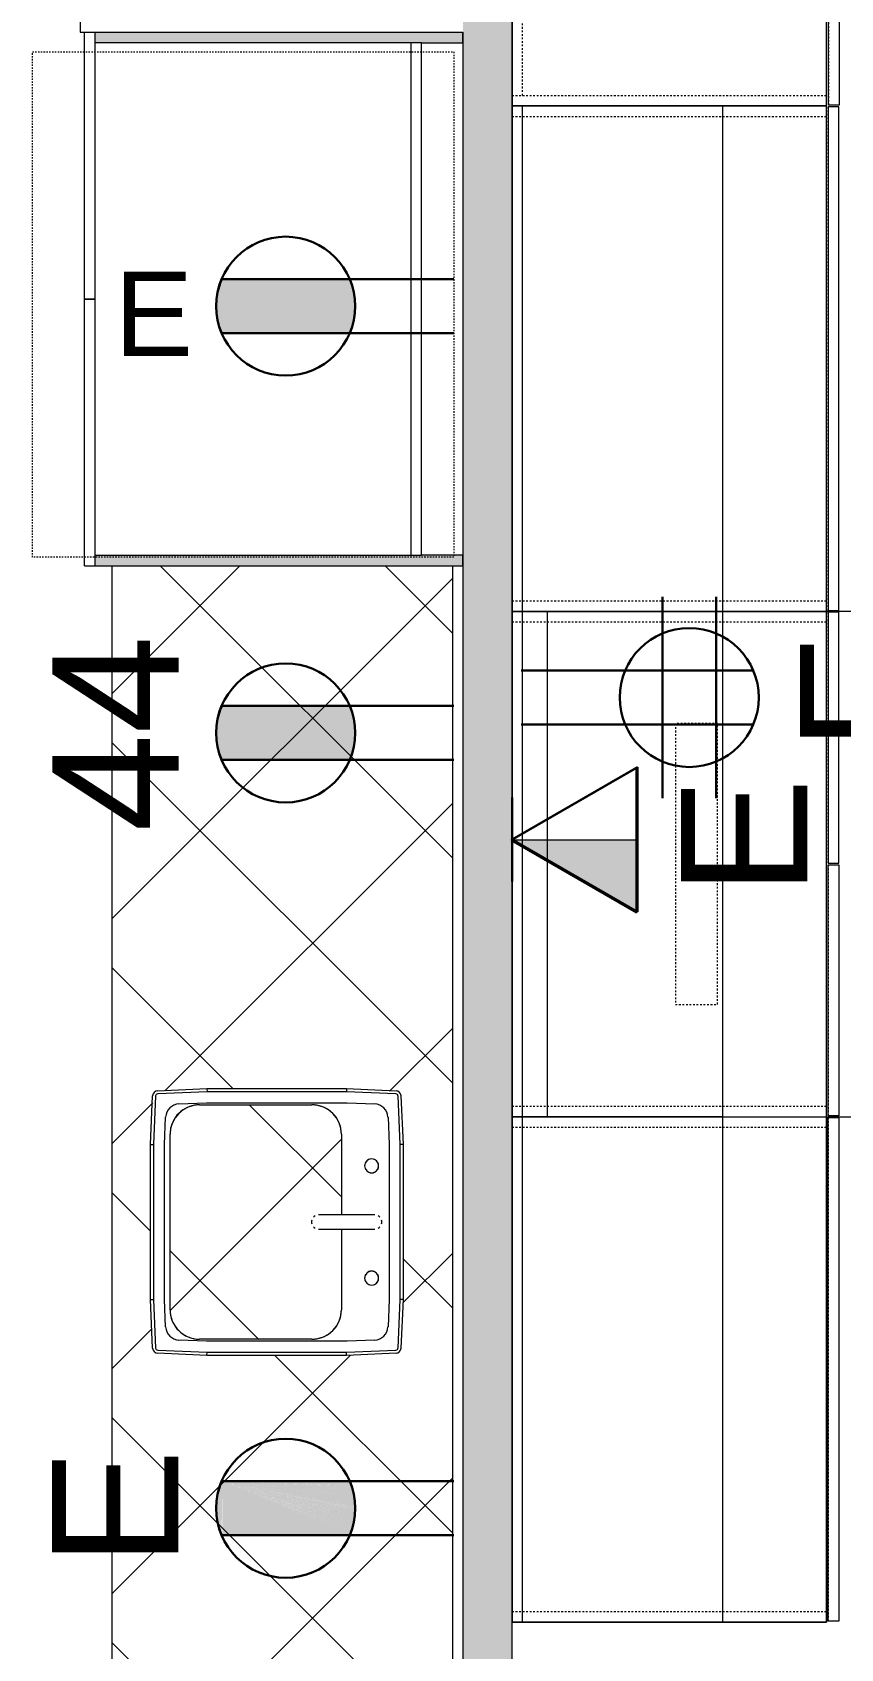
# Model space of a CAD drawing. Header units: inches. Extents: x 1180 to 3050, y -149 to 1363.
# Drawn here: x 2270.2 to 2327.7, y 725.1 to 840.2 of the extents above; entities that cross this region are included whole.
import ezdxf

# ---------------------------------------------------------------- set-up
doc = ezdxf.new("R2010")
doc.units = ezdxf.units.IN
doc.header["$MEASUREMENT"] = 0
doc.linetypes.add('Dash', pattern=[0.25, 0.125, -0.125])
doc.linetypes.add('Dash 1_16_', pattern=[0.125, 0.0625, -0.0625])
for name, color, linetype, lineweight in [('A-ANNO-NOTE', 131, 'Continuous', 30), ('A-DETL', 90, 'Continuous', 9), ('A-WALL-PATT', 111, 'Continuous', 13), ('G-ANNO-TEXT', 231, 'Continuous', 9), ('I-FURN', 30, 'Continuous', 9), ('I-FURN-PNLS', 30, 'Dash', 9), ('I-WALL', 2, 'Continuous', 13), ('P-SANR-FIXT', 6, 'Continuous', 13), ('Q-CASE', 31, 'Continuous', 13)]:
    doc.layers.add(name, color=color, linetype=linetype, lineweight=lineweight)
doc.styles.add('Swis721 Lt BT', font='swissl.ttf', dxfattribs={"height": 9})
doc.styles.add('Swis721 Lt BT_1', font='swissl.ttf', dxfattribs={"height": 6})

# ---------------------------------------------------------------- blocks, each defined once
blk = doc.blocks.new('C-Counter Top - ADJ HEIGHT-7076449-FIRST FLOOR POWER _ SIGNAL')
at = {"layer": 'Q-CASE', "lineweight": 9}
h = blk.add_hatch(dxfattribs=at)
h.set_pattern_fill('FP_1', color=256, style=0, pattern_type=2)
h.set_pattern_definition([(135, (754.983, -2300.858), (-8.012227, -8.012227), []), (225, (754.983, -2300.858), (8.012227, -8.012227), [])])
h.paths.add_polyline_path([(58.74, -16), (58.74, -0.75), (-47.26, -0.75), (-47.26, -25), (58.74, -25)], flags=0)
h.paths.add_polyline_path([(8.99, -18.1), (8.99, -18.26), (8.79, -21.83), (8.72, -21.99), (8.47, -22.09), (4.52, -22.25), (-6.76, -22.22), (-9.59, -22.05), (-9.75, -21.99), (-9.85, -21.73), (-10.01, -18.1), (-10.01, -8.24), (-9.81, -4.67), (-9.75, -4.51), (-9.49, -4.41), (-6.02, -4.25), (5.74, -4.28), (8.57, -4.45), (8.72, -4.51), (8.83, -4.77), (8.99, -8.29), (8.99, -10.05)], flags=0)
h.paths.add_polyline_path([(7.84, -18.21), (7.84, -10.75), (7.7, -10.05), (7.55, -9.7), (7.22, -9.27), (6.71, -8.9), (6.28, -8.72), (5.74, -8.65), (-0.03, -8.65), (-0.01, -9.89), (-0.03, -10.15), (-0.03, -10.41), (-0.11, -10.54), (-0.17, -10.59), (-0.17, -10.65), (-0.38, -10.77), (-0.51, -10.73), (-0.69, -10.75), (-0.87, -10.64), (-0.87, -10.56), (-0.95, -10.53), (-1.01, -10.28), (-0.97, -10.26), (-1, -9.99), (-1.01, -9.65), (-1.01, -8.65), (-6.76, -8.65), (-7.31, -8.72), (-7.81, -8.93), (-8.25, -9.27), (-8.58, -9.7), (-8.79, -10.21), (-8.86, -10.75), (-8.86, -18.75), (-8.79, -19.29), (-8.51, -19.89), (-8.25, -20.23), (-7.81, -20.57), (-7.31, -20.78), (-6.76, -20.85), (5.74, -20.85), (6.28, -20.78), (6.79, -20.57), (7.23, -20.22), (7.55, -19.8), (7.76, -19.29), (7.84, -18.75), (7.84, -18.26)], flags=0)
for p, q in [((58.74, -0.75), (58.74, 0)), ((-47.26, -0.75), (58.74, -0.75)), ((58.74, -25), (58.74, -0.75)), ((-47.26, -25), (58.74, -25))]:
    blk.add_line(p, q, dxfattribs=at)
blk = doc.blocks.new('F - EXECUTIVE DESK 2 - F - EXECUTIVE DESK 2-V53-FIRST FLOOR POWER _ SIGNAL')
at = {"layer": 'I-FURN-PNLS', "linetype": 'Continuous'}
for p, q in [((0, 90), (0, 72)), ((22.38, 72), (22.38, 90)), ((22.53, 72.06), (22.53, 89.94)), ((23.28, 89.94), (23.28, 72.06)), ((0, 72), (0, 0)), ((15, 72), (0, 72)), ((0, 72), (0, 0)), ((0.75, 72), (0, 72)), ((0.75, 72), (0, 72)), ((0, 72), (0, 0)), ((0, 72), (0, 0)), ((0.75, 72), (0, 72)), ((0, 72), (22.38, 72)), ((0, 72), (0, 36)), ((0.75, 72), (0, 72)), ((0.75, 0), (0.75, 72)), ((0.75, 0), (0.75, 72)), ((0.75, 0), (0.75, 72)), ((15, 72), (0.75, 72)), ((15, 72), (0.75, 72)), ((15, 0), (15, 72)), ((22.38, 72), (15, 72)), ((22.38, 72), (15, 72)), ((22.38, 36), (22.38, 72)), ((22.38, 36), (22.38, 72)), ((22.5, 71.94), (22.5, 36.06)), ((23.25, 71.94), (22.5, 71.94)), ((23.28, 72.06), (22.53, 72.06)), ((23.25, 36.06), (23.25, 71.94)), ((0, 36), (0.75, 36)), ((0, 36), (0, 0)), ((0.75, 36), (0, 36)), ((0.75, 36), (2.5, 36)), ((2.5, 36), (0.75, 36)), ((15, 36), (2.5, 36)), ((2.5, 36), (2.5, 0)), ((2.5, 36), (15, 36)), ((15, 36), (2.5, 36)), ((80.5, 36), (15, 36)), ((15, 36), (22.38, 36)), ((22.38, 36), (15, 36)), ((22.38, 0), (22.38, 36)), ((22.38, 0), (22.38, 36)), ((22.5, 36.06), (23.25, 36.06)), ((23.25, 35.94), (22.5, 35.94)), ((22.5, 35.94), (22.5, 18.06)), ((23.25, 18.06), (23.25, 35.94)), ((22.5, 18.06), (23.25, 18.06)), ((22.5, 17.94), (23.25, 17.94)), ((22.5, 0.06), (22.5, 17.94)), ((23.25, 17.94), (23.25, 0.06)), ((0, 0), (15, 0)), ((0, 0), (0.75, 0)), ((0.75, 0), (2.5, 0)), ((2.5, 0), (15, 0)), ((15, 0), (22.38, 0)), ((23.25, 0.06), (22.5, 0.06)), ((0, 0), (0.75, 0)), ((0, 0), (0.75, 0)), ((0, 0), (0, -1.7)), ((0, 0), (0.75, 0)), ((0, -1.7), (0, 0)), ((0, 0), (0, -36)), ((15, 0), (0, 0)), ((0.75, 0), (2.5, 0)), ((0.75, -36), (0.75, 0)), ((2.5, 0), (15, 0)), ((2.5, 0), (15, 0)), ((15, 0), (80.5, 0)), ((15, 0), (22.38, 0)), ((15, -36), (15, 0)), ((22.38, -36), (22.38, 0)), ((22.38, 0), (22.38, -36)), ((22.5, -0.06), (23.25, -0.06)), ((22.5, -35.94), (22.5, -0.06)), ((23.25, -0.06), (23.25, -35.94)), ((0, -36), (15, -36)), ((15, -36), (0, -36)), ((0, -36), (15, -36)), ((15, -36), (22.38, -36)), ((22.38, -36), (15, -36)), ((23.25, -35.94), (22.5, -35.94))]:
    blk.add_line(p, q, dxfattribs=at)
at = {"layer": 'I-FURN-PNLS'}
for p, q in [((22.53, 89.94), (22.53, 72.06)), ((0.75, 72.75), (0.75, 89.25)), ((0, 72.75), (22.38, 72.75)), ((0, 0), (0, 72)), ((0, 36), (0, 72)), ((22.38, 36), (22.38, 72)), ((22.5, 36.06), (22.5, 71.94)), ((0, 71.25), (0.75, 71.25)), ((0.75, 71.25), (15, 71.25)), ((15, 71.25), (22.38, 71.25)), ((0, 36.75), (0.75, 36.75)), ((0, 0), (0, 36)), ((0.75, 36.75), (15, 36.75)), ((15, 36.75), (22.38, 36.75)), ((22.38, 0), (22.38, 36)), ((22.5, 18.06), (22.5, 35.94)), ((0, 35.25), (0.75, 35.25)), ((0.75, 35.25), (2.5, 35.25)), ((2.5, 35.25), (15, 35.25)), ((15, 35.25), (22.38, 35.25)), ((11.63, 28), (11.63, 8)), ((14.63, 28), (11.63, 28)), ((14.63, 8), (14.63, 28)), ((22.5, 17.94), (22.5, 0.06)), ((11.63, 8), (14.63, 8)), ((0, 0.75), (0.75, 0.75)), ((0.75, 0.75), (2.5, 0.75)), ((2.5, 0.75), (15, 0.75)), ((15, 0.75), (22.38, 0.75)), ((22.38, 0), (22.38, -36)), ((0, 0), (0, -36)), ((0, -0.75), (15, -0.75)), ((15, -0.75), (22.38, -0.75)), ((22.5, -0.06), (22.5, -35.94)), ((0, -35.25), (15, -35.25)), ((15, -35.25), (22.38, -35.25))]:
    blk.add_line(p, q, dxfattribs=at)
blk = doc.blocks.new('CW Cupbd - Fridge 80_h x 24_d - 2 Doors-6975931-FIRST FLOOR POWER _ SIGNAL')
at = {"layer": 'Q-CASE', "lineweight": 9}
for points in [[(2.75, -2.36), (2, -2.36), (2, -28.56), (2.75, -28.56), (2.75, -5.31)], [(40, -27.36), (40, -2.36), (39.25, -2.36), (39.25, -28.56), (40, -28.56), (40, -28.52)]]:
    blk.add_hatch(color=7, dxfattribs=at).paths.add_polyline_path(points, flags=0)
at = {"layer": 'Q-CASE', "color": 8, "lineweight": 20}
for p, q in [((2.75, -2.36), (2, -2.36)), ((2, -2.36), (2, -28.56)), ((2.75, -5.31), (2.75, -2.36)), ((40, -2.36), (39.25, -2.36)), ((39.25, -2.36), (39.25, -5.31)), ((40, -28.56), (40, -2.36))]:
    blk.add_line(p, q, dxfattribs=at)
at = {"layer": 'Q-CASE', "lineweight": 9}
for p, q in [((39.25, -5.31), (2.75, -5.31)), ((2.75, -5.31), (2.75, -6.06)), ((39.25, -6.06), (39.25, -5.31)), ((2.75, -6.06), (2.75, -28.56)), ((2.75, -6.06), (39.25, -6.06)), ((39.25, -28.56), (39.25, -6.06)), ((2, -28.56), (21, -28.56)), ((2, -28.56), (2, -29.31)), ((21, -29.31), (21, -28.56)), ((21, -28.56), (40, -28.56)), ((21, -28.56), (21, -29.31)), ((40, -29.31), (40, -28.56)), ((21, -29.31), (2, -29.31)), ((40, -29.31), (21, -29.31))]:
    blk.add_line(p, q, dxfattribs=at)
blk = doc.blocks.new('P-Sink-Rectangular - PSR1918-V125-FIRST FLOOR POWER _ SIGNAL')
at = {"layer": 'P-SANR-FIXT', "lineweight": 9}
for p, q in [((-9.5, 4.97), (-9.34, 8.49)), ((-9.13, 8.48), (-9.28, 4.96)), ((-8.99, 8.84), (-5.52, 9)), ((-5.51, 8.78), (-8.98, 8.63)), ((-5.52, 9), (5.52, 9)), ((-5.52, 9), (-5.51, 8.78)), ((5.51, 8.78), (-5.51, 8.78)), ((5.52, 9), (5.51, 8.78)), ((8.98, 8.63), (5.51, 8.78)), ((5.52, 9), (8.99, 8.84)), ((9.28, 4.96), (9.13, 8.48)), ((9.34, 8.49), (9.5, 4.97)), ((-8.5, 5.01), (-8.42, 6.97)), ((-7.47, 7.92), (-5.51, 8)), ((-5.51, 8), (5.51, 8)), ((5.51, 8), (7.47, 7.92)), ((8.42, 6.97), (8.5, 5.01)), ((-9.5, 4.97), (-9.28, 4.96)), ((-9.5, -4.97), (-9.5, 4.97)), ((-9.28, 4.96), (-9.28, -4.96)), ((-8.5, -5.01), (-8.5, 5.01)), ((8.5, 5.01), (8.5, -5.01)), ((9.5, 4.97), (9.28, 4.96)), ((9.28, -4.96), (9.28, 4.96)), ((9.5, 4.97), (9.5, -4.97)), ((-6.25, 4.6), (-0.49, 4.6)), ((-6.25, 4.6), (-0.49, 4.6)), ((0.48, 4.6), (6.25, 4.6)), ((0.48, 4.6), (6.25, 4.6)), ((-8.35, -5.5), (-8.35, 2.5)), ((-8.35, -5.5), (-8.35, 2.5)), ((8.35, 2.5), (8.35, -5.5)), ((8.35, 2.5), (8.35, -5.5)), ((-9.5, -4.97), (-9.28, -4.96)), ((-9.34, -8.49), (-9.5, -4.97)), ((-9.28, -4.96), (-9.13, -8.48)), ((-8.42, -6.97), (-8.5, -5.01)), ((8.5, -5.01), (8.42, -6.97)), ((9.13, -8.48), (9.28, -4.96)), ((9.5, -4.97), (9.28, -4.96)), ((9.5, -4.97), (9.34, -8.49)), ((-5.51, -8), (-7.47, -7.92)), ((6.25, -7.6), (-6.25, -7.6)), ((6.25, -7.6), (-6.25, -7.6)), ((5.51, -8), (-5.51, -8)), ((7.47, -7.92), (5.51, -8)), ((-5.52, -9), (-8.99, -8.84)), ((-8.98, -8.63), (-5.51, -8.78)), ((-5.52, -9), (-5.51, -8.78)), ((5.52, -9), (-5.52, -9)), ((-5.51, -8.78), (5.51, -8.78)), ((5.51, -8.78), (8.98, -8.63)), ((5.52, -9), (5.51, -8.78)), ((8.99, -8.84), (5.52, -9))]:
    blk.add_line(p, q, dxfattribs=at)
at = {"layer": 'P-SANR-FIXT', "lineweight": 9, "flags": 128}
for points in [[(-0.5, 6.97), (-0.5, 6.97), (-0.5, 6.96), (-0.5, 6.95), (-0.5, 6.94), (-0.5, 6.93), (-0.5, 6.91), (-0.5, 6.89), (-0.5, 6.87), (-0.5, 6.84), (-0.5, 6.81), (-0.5, 6.78), (-0.5, 6.74), (-0.5, 6.7), (-0.5, 6.66), (-0.5, 6.62), (-0.5, 6.57), (-0.5, 6.52), (-0.5, 6.47), (-0.5, 6.42), (-0.5, 6.36), (-0.5, 6.3), (-0.5, 6.24), (-0.5, 6.18), (-0.5, 6.11), (-0.5, 6.05), (-0.5, 5.98), (-0.5, 5.91), (-0.5, 5.84), (-0.5, 5.77), (-0.5, 5.69), (-0.5, 5.62), (-0.5, 5.54), (-0.5, 5.46), (-0.5, 5.39), (-0.5, 5.31), (-0.5, 5.23), (-0.5, 5.15), (-0.5, 5.07), (-0.5, 4.99), (-0.5, 4.91), (-0.5, 4.83), (-0.5, 4.75), (-0.5, 4.67), (-0.5, 4.59), (-0.5, 4.51), (-0.5, 4.44), (-0.5, 4.36), (-0.5, 4.28), (-0.5, 4.21), (-0.5, 4.13), (-0.5, 4.06), (-0.5, 3.99), (-0.5, 3.92), (-0.5, 3.86), (-0.5, 3.79), (-0.5, 3.73), (-0.5, 3.66), (-0.5, 3.61), (-0.5, 3.55), (-0.5, 3.49), (-0.5, 3.44), (-0.5, 3.39), (-0.5, 3.34), (-0.5, 3.3), (-0.5, 3.25), (-0.5, 3.21), (-0.5, 3.18), (-0.5, 3.14), (-0.5, 3.11), (-0.5, 3.08), (-0.5, 3.06), (-0.5, 3.04), (-0.5, 3.02), (-0.5, 3), (-0.5, 2.99), (-0.5, 2.98), (-0.5, 2.97), (-0.5, 2.97), (-0.5, 2.97)], [(0.5, 2.97), (0.5, 2.97), (0.5, 2.97), (0.5, 2.98), (0.5, 2.99), (0.5, 3.01), (0.5, 3.02), (0.5, 3.05), (0.5, 3.07), (0.5, 3.1), (0.5, 3.13), (0.5, 3.16), (0.5, 3.19), (0.5, 3.23), (0.5, 3.27), (0.5, 3.32), (0.5, 3.36), (0.5, 3.41), (0.5, 3.46), (0.5, 3.52), (0.5, 3.57), (0.5, 3.63), (0.5, 3.69), (0.5, 3.76), (0.5, 3.82), (0.5, 3.89), (0.5, 3.95), (0.5, 4.02), (0.5, 4.1), (0.5, 4.17), (0.5, 4.24), (0.5, 4.32), (0.5, 4.39), (0.5, 4.47), (0.5, 4.55), (0.5, 4.63), (0.5, 4.71), (0.5, 4.79), (0.5, 4.87), (0.5, 4.95), (0.5, 5.03), (0.5, 5.11), (0.5, 5.19), (0.5, 5.26), (0.5, 5.34), (0.5, 5.42), (0.5, 5.5), (0.5, 5.58), (0.5, 5.65), (0.5, 5.73), (0.5, 5.8), (0.5, 5.87), (0.5, 5.94), (0.5, 6.01), (0.5, 6.08), (0.5, 6.14), (0.5, 6.21), (0.5, 6.27), (0.5, 6.33), (0.5, 6.39), (0.5, 6.44), (0.5, 6.49), (0.5, 6.55), (0.5, 6.59), (0.5, 6.64), (0.5, 6.68), (0.5, 6.72), (0.5, 6.76), (0.5, 6.79), (0.5, 6.82), (0.5, 6.85), (0.5, 6.88), (0.5, 6.9), (0.5, 6.92), (0.5, 6.93), (0.5, 6.95), (0.5, 6.96), (0.5, 6.96), (0.5, 6.97), (0.5, 6.97)]]:
    blk.add_lwpolyline(points, dxfattribs=at)
at = {"layer": 'P-SANR-FIXT', "lineweight": 9}
for centre, radius, start, end in [((-8.97, 8.47), 0.371, 92.5667, 177.4333), ((-8.97, 8.47), 0.156, 92.5667, 177.4333), ((8.97, 8.47), 0.156, 2.5667, 87.4333), ((8.97, 8.47), 0.371, 2.5667, 87.4333), ((-7.42, 6.92), 0.995, 92.5667, 177.4333), ((-4, 6.75), 0.5, 360, 180), ((-4, 6.75), 0.5, 135, 165), ((-4, 6.75), 0.5, 135, 165), ((-4, 6.75), 0.5, 60, 120), ((-4, 6.75), 0.5, 60, 120), ((-4, 6.75), 0.5, 75, 105), ((-4, 6.75), 0.5, 75, 105), ((-4, 6.75), 0.5, 0, 45), ((-4, 6.75), 0.5, 15, 45), ((-4, 6.75), 0.5, 0, 45), ((-4, 6.75), 0.5, 15, 45), ((0, 6.97), 0.5, 135, 149.2795), ((0, 6.97), 0.5, 90, 105), ((0, 6.97), 0.5, 75, 90), ((0, 6.97), 0.5, 30.7205, 45), ((4, 6.75), 0.5, 360, 180), ((4, 6.75), 0.5, 135, 180), ((4, 6.75), 0.5, 135, 180), ((4, 6.75), 0.5, 135, 150), ((4, 6.75), 0.5, 135, 150), ((4, 6.75), 0.5, 0, 120), ((4, 6.75), 0.5, 0, 120), ((4, 6.75), 0.5, 75, 105), ((4, 6.75), 0.5, 75, 105), ((4, 6.75), 0.5, 30, 60), ((4, 6.75), 0.5, 30, 60), ((7.42, 6.92), 0.995, 2.5667, 87.4333), ((-4, 6.75), 0.5, 180, 360), ((-4, 6.75), 0.5, 180, 270), ((-4, 6.75), 0.5, 180, 270), ((-4, 6.75), 0.5, 195, 240), ((-4, 6.75), 0.5, 195, 240), ((-4, 6.75), 0.5, 255, 270), ((-4, 6.75), 0.5, 255, 270), ((-4, 6.75), 0.5, 315, 360), ((-4, 6.75), 0.5, 315, 360), ((-4, 6.75), 0.5, 315, 345), ((-4, 6.75), 0.5, 315, 345), ((4, 6.75), 0.5, 165, 180), ((4, 6.75), 0.5, 165, 180), ((4, 6.75), 0.5, 180, 360), ((4, 6.75), 0.5, 180, 225), ((4, 6.75), 0.5, 180, 195), ((4, 6.75), 0.5, 180, 225), ((4, 6.75), 0.5, 180, 195), ((4, 6.75), 0.5, 210, 225), ((4, 6.75), 0.5, 210, 225), ((4, 6.75), 0.5, 240, 300), ((4, 6.75), 0.5, 240, 300), ((4, 6.75), 0.5, 255, 270), ((4, 6.75), 0.5, 255, 270), ((4, 6.75), 0.5, 315, 345), ((4, 6.75), 0.5, 315, 345), ((4, 6.75), 0.5, 315, 330), ((4, 6.75), 0.5, 315, 330), ((-6.25, 2.5), 2.1, 90, 180), ((-6.25, 2.5), 2.1, 90, 180), ((-6.25, 2.5), 2.1, 115.0288, 154.9712), ((-6.25, 2.5), 2.1, 90, 109.9712), ((6.25, 2.5), 2.1, 70.0288, 90), ((6.25, 2.5), 2.1, 0, 90), ((6.25, 2.5), 2.1, 0, 90), ((6.25, 2.5), 2.1, 25.0288, 64.9712), ((-6.25, 2.5), 2.1, 160.4672, 180), ((0, 2.97), 0.5, 210, 225), ((0, 2.97), 0.5, 255, 270), ((0, 2.97), 0.5, 270, 285), ((0, 2.97), 0.5, 315, 330), ((6.25, 2.5), 2.1, 0, 19.5328), ((-6.25, -5.5), 2.1, 180, 199.9712), ((-6.25, -5.5), 2.1, 180, 270), ((-6.25, -5.5), 2.1, 180, 270), ((6.25, -5.5), 2.1, 270, 360), ((6.25, -5.5), 2.1, 270, 360), ((6.25, -5.5), 2.1, 340.0288, 360), ((-6.25, -5.5), 2.1, 205.0288, 244.9712), ((6.25, -5.5), 2.1, 295.0288, 334.9712), ((-7.42, -6.92), 0.995, 182.5667, 267.4333), ((-6.25, -5.5), 2.1, 250.0288, 270), ((6.25, -5.5), 2.1, 270, 289.9712), ((7.42, -6.92), 0.995, 272.5667, 357.4333), ((-8.97, -8.47), 0.371, 182.5667, 267.4333), ((-8.97, -8.47), 0.156, 182.5667, 267.4333), ((8.97, -8.47), 0.156, 272.5667, 357.4333), ((8.97, -8.47), 0.371, 272.5667, 357.4333)]:
    blk.add_arc(centre, radius, start, end, dxfattribs=at)

msp = doc.modelspace()

# ---------------------------------------------------------------- hatches: boundary and pattern name
at = {"layer": 'A-ANNO-NOTE', "lineweight": 9}
for points in [[(2283.36, 819.95), (2283.58, 822.29), (2283.33, 821.23)], [(2283.57, 819.19), (2283.58, 822.29), (2283.36, 819.95)], [(2283.72, 818.82), (2283.65, 822.47), (2283.57, 819.19)], [(2283.57, 819.19), (2283.65, 822.47), (2283.58, 822.29)], [(2283.72, 818.82), (2283.74, 822.65), (2283.65, 822.47)], [(2292.81, 818.82), (2283.74, 822.65), (2283.72, 818.82)], [(2292.97, 819.28), (2293, 819.38), (2283.74, 822.65)], [(2293.03, 819.47), (2293.05, 819.57), (2283.74, 822.65)], [(2293, 819.38), (2293.03, 819.47), (2283.74, 822.65)], [(2292.94, 819.19), (2292.97, 819.28), (2283.74, 822.65)], [(2292.91, 819.1), (2292.94, 819.19), (2283.74, 822.65)], [(2292.88, 819), (2292.91, 819.1), (2283.74, 822.65)], [(2292.84, 818.91), (2292.88, 819), (2283.74, 822.65)], [(2292.81, 818.82), (2292.84, 818.91), (2283.74, 822.65)], [(2293.05, 819.57), (2293.07, 819.66), (2283.74, 822.65)], [(2293.16, 820.15), (2293.17, 820.25), (2283.74, 822.65)], [(2293.18, 820.44), (2293.19, 820.54), (2283.74, 822.65)], [(2293.18, 820.34), (2293.18, 820.44), (2283.74, 822.65)], [(2293.17, 820.25), (2293.18, 820.34), (2283.74, 822.65)], [(2293.09, 819.76), (2293.11, 819.86), (2283.74, 822.65)], [(2293.14, 820.05), (2293.16, 820.15), (2283.74, 822.65)], [(2293.11, 819.86), (2293.13, 819.95), (2283.74, 822.65)], [(2293.13, 819.95), (2293.14, 820.05), (2283.74, 822.65)], [(2293.07, 819.66), (2293.09, 819.76), (2283.74, 822.65)], [(2293.19, 820.54), (2293.19, 820.64), (2283.74, 822.65)], [(2293.19, 820.64), (2293.19, 820.74), (2283.74, 822.65)], [(2293.19, 820.84), (2293.19, 820.93), (2283.74, 822.65)], [(2293.18, 821.03), (2293.18, 821.13), (2283.74, 822.65)], [(2293.19, 820.93), (2293.18, 821.03), (2283.74, 822.65)], [(2293.18, 821.13), (2293.17, 821.23), (2283.74, 822.65)], [(2293.16, 821.33), (2293.14, 821.42), (2283.74, 822.65)], [(2293.13, 821.52), (2293.11, 821.62), (2283.74, 822.65)], [(2293.14, 821.42), (2293.13, 821.52), (2283.74, 822.65)], [(2293.17, 821.23), (2293.16, 821.33), (2283.74, 822.65)], [(2293.11, 821.62), (2293.09, 821.71), (2283.74, 822.65)], [(2293.07, 821.81), (2293.05, 821.91), (2283.74, 822.65)], [(2293.03, 822), (2293, 822.1), (2283.74, 822.65)], [(2293.05, 821.91), (2293.03, 822), (2283.74, 822.65)], [(2293, 822.1), (2292.97, 822.19), (2283.74, 822.65)], [(2292.94, 822.29), (2292.91, 822.38), (2283.74, 822.65)], [(2292.88, 822.47), (2292.84, 822.56), (2283.74, 822.65)], [(2292.91, 822.38), (2292.88, 822.47), (2283.74, 822.65)], [(2292.97, 822.19), (2292.94, 822.29), (2283.74, 822.65)], [(2293.09, 821.71), (2293.07, 821.81), (2283.74, 822.65)], [(2292.84, 822.56), (2292.81, 822.65), (2283.74, 822.65)], [(2293.19, 820.74), (2293.19, 820.84), (2283.74, 822.65)], [(2283.72, 788.43), (2283.74, 792.26), (2283.65, 792.08)], [(2292.81, 788.43), (2283.74, 792.26), (2283.72, 788.43)], [(2292.97, 788.89), (2293, 788.98), (2283.74, 792.26)], [(2293.03, 789.08), (2293.05, 789.17), (2283.74, 792.26)], [(2293, 788.98), (2293.03, 789.08), (2283.74, 792.26)], [(2292.94, 788.79), (2292.97, 788.89), (2283.74, 792.26)], [(2292.91, 788.7), (2292.94, 788.79), (2283.74, 792.26)], [(2292.88, 788.61), (2292.91, 788.7), (2283.74, 792.26)], [(2292.84, 788.52), (2292.88, 788.61), (2283.74, 792.26)], [(2292.81, 788.43), (2292.84, 788.52), (2283.74, 792.26)], [(2293.05, 789.17), (2293.07, 789.27), (2283.74, 792.26)], [(2293.16, 789.75), (2293.17, 789.85), (2283.74, 792.26)], [(2293.18, 790.05), (2293.19, 790.15), (2283.74, 792.26)], [(2293.18, 789.95), (2293.18, 790.05), (2283.74, 792.26)], [(2293.17, 789.85), (2293.18, 789.95), (2283.74, 792.26)], [(2293.09, 789.36), (2293.11, 789.46), (2283.74, 792.26)], [(2293.14, 789.66), (2293.16, 789.75), (2283.74, 792.26)], [(2293.11, 789.46), (2293.13, 789.56), (2283.74, 792.26)], [(2293.13, 789.56), (2293.14, 789.66), (2283.74, 792.26)], [(2293.07, 789.27), (2293.09, 789.36), (2283.74, 792.26)], [(2293.19, 790.15), (2293.19, 790.24), (2283.74, 792.26)], [(2293.19, 790.24), (2293.19, 790.34), (2283.74, 792.26)], [(2293.19, 790.44), (2293.19, 790.54), (2283.74, 792.26)], [(2293.18, 790.64), (2293.18, 790.74), (2283.74, 792.26)], [(2293.19, 790.54), (2293.18, 790.64), (2283.74, 792.26)], [(2293.18, 790.74), (2293.17, 790.83), (2283.74, 792.26)], [(2293.16, 790.93), (2293.14, 791.03), (2283.74, 792.26)], [(2293.13, 791.13), (2293.11, 791.22), (2283.74, 792.26)], [(2293.14, 791.03), (2293.13, 791.13), (2283.74, 792.26)], [(2293.17, 790.83), (2293.16, 790.93), (2283.74, 792.26)], [(2293.11, 791.22), (2293.09, 791.32), (2283.74, 792.26)], [(2293.07, 791.42), (2293.05, 791.51), (2283.74, 792.26)], [(2293.03, 791.61), (2293, 791.7), (2283.74, 792.26)], [(2293.05, 791.51), (2293.03, 791.61), (2283.74, 792.26)], [(2293, 791.7), (2292.97, 791.8), (2283.74, 792.26)], [(2292.94, 791.89), (2292.91, 791.98), (2283.74, 792.26)], [(2292.88, 792.08), (2292.84, 792.17), (2283.74, 792.26)], [(2292.91, 791.98), (2292.88, 792.08), (2283.74, 792.26)], [(2292.97, 791.8), (2292.94, 791.89), (2283.74, 792.26)], [(2293.09, 791.32), (2293.07, 791.42), (2283.74, 792.26)], [(2292.84, 792.17), (2292.81, 792.26), (2283.74, 792.26)], [(2293.19, 790.34), (2293.19, 790.44), (2283.74, 792.26)], [(2283.6, 788.7), (2283.58, 791.89), (2283.3, 790.25)], [(2283.3, 790.25), (2283.58, 791.89), (2283.31, 790.64)], [(2283.6, 788.7), (2283.65, 792.08), (2283.58, 791.89)], [(2283.72, 788.43), (2283.65, 792.08), (2283.6, 788.7)], [(2283.6, 788.7), (2283.3, 790.25), (2283.47, 789.07)], [(2313.22, 777.55), (2313.22, 782.71), (2304.29, 782.71), (2306.91, 781.2)], [(2283.33, 735.61), (2283.74, 737.03), (2283.41, 736.1)], [(2283.36, 734.33), (2283.74, 737.03), (2283.33, 735.61), (2283.34, 735.25)], [(2283.68, 733.29), (2283.74, 737.03), (2283.36, 734.33)], [(2283.72, 733.2), (2292.81, 733.2), (2283.74, 737.03), (2283.73, 735.25)], [(2292.97, 733.66), (2293, 733.75), (2283.74, 737.03), (2288.62, 735.25)], [(2293.03, 733.85), (2293.05, 733.94), (2283.74, 737.03), (2288.95, 735.25)], [(2293, 733.75), (2293.03, 733.85), (2283.74, 737.03), (2288.78, 735.25)], [(2292.94, 733.56), (2292.97, 733.66), (2283.74, 737.03), (2288.48, 735.25)], [(2292.81, 733.2), (2292.84, 733.29), (2283.74, 737.03), (2287.96, 735.25)], [(2292.91, 733.47), (2292.94, 733.56), (2283.74, 737.03), (2288.34, 735.25)], [(2292.84, 733.29), (2292.88, 733.38), (2283.74, 737.03), (2288.08, 735.25)], [(2292.88, 733.38), (2292.91, 733.47), (2283.74, 737.03), (2288.2, 735.25)], [(2293.05, 733.94), (2293.07, 734.04), (2283.74, 737.03), (2289.12, 735.25)], [(2293.16, 734.52), (2293.17, 734.62), (2283.74, 737.03), (2290.44, 735.25)], [(2293.18, 734.82), (2293.19, 734.92), (2283.74, 737.03), (2291.36, 735.25)], [(2293.18, 734.72), (2293.18, 734.82), (2283.74, 737.03), (2291.03, 735.25)], [(2293.17, 734.62), (2293.18, 734.72), (2283.74, 737.03), (2290.72, 735.25)], [(2293.13, 734.33), (2293.14, 734.43), (2283.74, 737.03), (2289.94, 735.25)], [(2293.14, 734.43), (2293.16, 734.52), (2283.74, 737.03), (2290.18, 735.25)], [(2293.11, 734.23), (2293.13, 734.33), (2283.74, 737.03), (2289.72, 735.25)], [(2293.09, 734.14), (2293.11, 734.23), (2283.74, 737.03), (2289.5, 735.25)], [(2293.07, 734.04), (2293.09, 734.14), (2283.74, 737.03), (2289.31, 735.25)], [(2293.19, 734.92), (2293.19, 735.01), (2283.74, 737.03), (2291.72, 735.25)], [(2293.19, 735.01), (2293.19, 735.11), (2283.74, 737.03), (2292.11, 735.25)], [(2293.19, 735.21), (2293.19, 735.31), (2283.74, 737.03), (2293.01, 735.25)], [(2293.18, 735.41), (2293.18, 735.51), (2283.74, 737.03), (2290.8, 735.82)], [(2293.19, 735.31), (2293.18, 735.41), (2283.74, 737.03), (2290.8, 735.74)], [(2293.18, 735.51), (2293.17, 735.6), (2283.74, 737.03), (2290.8, 735.89)], [(2293.16, 735.7), (2293.14, 735.8), (2283.74, 737.03), (2290.8, 736.03)], [(2293.13, 735.9), (2293.11, 735.99), (2283.74, 737.03), (2290.8, 736.18)], [(2293.14, 735.8), (2293.13, 735.9), (2283.74, 737.03), (2290.8, 736.1)], [(2293.17, 735.6), (2293.16, 735.7), (2283.74, 737.03), (2290.8, 735.96)], [(2293.11, 735.99), (2293.09, 736.09), (2283.74, 737.03), (2290.8, 736.25)], [(2293.07, 736.19), (2293.05, 736.28), (2283.74, 737.03), (2290.8, 736.39)], [(2293.03, 736.38), (2293, 736.47), (2283.74, 737.03), (2290.8, 736.53)], [(2293.05, 736.28), (2293.03, 736.38), (2283.74, 737.03), (2290.8, 736.46)], [(2293, 736.47), (2292.97, 736.57), (2283.74, 737.03), (2290.8, 736.6)], [(2292.94, 736.66), (2292.91, 736.75), (2283.74, 737.03), (2290.8, 736.75)], [(2292.88, 736.85), (2292.84, 736.94), (2283.74, 737.03), (2290.8, 736.89)], [(2292.91, 736.75), (2292.88, 736.85), (2283.74, 737.03), (2290.8, 736.82)], [(2292.97, 736.57), (2292.94, 736.66), (2283.74, 737.03), (2290.8, 736.68)], [(2293.09, 736.09), (2293.07, 736.19), (2283.74, 737.03), (2290.8, 736.32)], [(2292.84, 736.94), (2292.81, 737.03), (2283.74, 737.03), (2290.8, 736.96)], [(2293.19, 735.11), (2293.19, 735.21), (2283.74, 737.03), (2292.54, 735.25)]]:
    msp.add_hatch(color=256, dxfattribs=at).paths.add_polyline_path(points, flags=0)
at = {"layer": 'A-WALL-PATT', "lineweight": 9}
msp.add_hatch(color=7, dxfattribs=at).paths.add_polyline_path([(2300.86, 673.75), (2304.36, 673.75), (2304.36, 871.75), (2300.86, 871.75), (2300.86, 677.5)], flags=0)

# ---------------------------------------------------------------- linework, layer by layer
at = {"layer": 'A-ANNO-NOTE'}
for p, q in [((2300.2, 822.65), (2283.68, 822.65)), ((2300.2, 818.82), (2283.68, 818.82)), ((2300.2, 818.82), (2283.68, 818.82)), ((2315.06, 800.04), (2315.06, 785.69)), ((2318.89, 800.04), (2318.89, 785.69)), ((2305.01, 794.78), (2321.54, 794.78)), ((2300.2, 792.26), (2283.68, 792.26)), ((2305.01, 790.95), (2321.54, 790.95)), ((2300.2, 788.43), (2283.68, 788.43)), ((2300.2, 788.43), (2283.68, 788.43)), ((2304.29, 782.71), (2313.22, 787.86)), ((2304.36, 782.75), (2313.29, 787.9)), ((2313.22, 787.86), (2313.22, 777.55)), ((2313.29, 787.9), (2313.29, 777.59)), ((2304.36, 779.75), (2304.36, 785.75)), ((2304.29, 782.71), (2313.22, 777.55)), ((2304.36, 782.75), (2313.29, 777.59)), ((2300.2, 737.03), (2283.68, 737.03)), ((2300.2, 733.2), (2283.68, 733.2)), ((2300.2, 733.2), (2283.68, 733.2))]:
    msp.add_line(p, q, dxfattribs=at)
at = {"layer": 'A-ANNO-NOTE', "lineweight": 9}
for p, q in [((2292.81, 822.65), (2283.74, 822.65)), ((2283.72, 818.82), (2292.81, 818.82)), ((2292.81, 792.26), (2283.74, 792.26)), ((2283.72, 788.43), (2292.81, 788.43)), ((2304.29, 782.71), (2313.22, 777.55)), ((2313.22, 782.71), (2304.29, 782.71)), ((2313.22, 777.55), (2313.22, 782.71)), ((2292.81, 737.03), (2283.74, 737.03)), ((2283.72, 733.2), (2292.81, 733.2))]:
    msp.add_line(p, q, dxfattribs=at)
at = {"layer": 'A-ANNO-NOTE'}
for centre in [(2288.24, 820.74), (2316.97, 792.86), (2288.24, 790.34), (2288.24, 735.11)]:
    msp.add_circle(centre, 4.95, dxfattribs=at)
at = {"layer": 'A-ANNO-NOTE', "lineweight": 9}
for centre, radius, start, end in [((2287.8, 820.72), 4.5, 154.5156, 204.9234), ((2288.24, 820.74), 4.95, 337.2244, 22.7756), ((2287.8, 790.32), 4.5, 154.5156, 204.9234), ((2288.24, 790.34), 4.95, 337.2244, 22.7756), ((2287.8, 735.09), 4.5, 154.5156, 204.9234), ((2288.24, 735.11), 4.95, 337.2244, 22.7756)]:
    msp.add_arc(centre, radius, start, end, dxfattribs=at)
at = {"layer": 'A-DETL', "linetype": 'Dash 1_16_'}
for p, q in [((2270.21, 838.85), (2300.21, 838.85)), ((2270.21, 802.85), (2270.21, 838.85)), ((2300.21, 838.85), (2300.21, 802.85)), ((2300.21, 802.85), (2270.21, 802.85))]:
    msp.add_line(p, q, dxfattribs=at)
at = {"layer": 'I-WALL', "color": 8, "lineweight": 20}
for p, q in [((2304.36, 677.5), (2304.36, 877.75)), ((2273.61, 843.75), (2273.61, 840.25)), ((2273.61, 840.25), (2273.9, 840.25)), ((2274.65, 840.25), (2300.86, 840.25)), ((2300.86, 840.25), (2300.86, 673.75))]:
    msp.add_line(p, q, dxfattribs=at)

# ---------------------------------------------------------------- block references
at = {"layer": 'I-FURN'}
msp.add_blockref('F - EXECUTIVE DESK 2 - F - EXECUTIVE DESK 2-V53-FIRST FLOOR POWER _ SIGNAL', (2304.36, 763), dxfattribs=at)
at = {"layer": 'P-SANR-FIXT', "lineweight": 9, "rotation": 269.9999999999998}
msp.add_blockref('P-Sink-Rectangular - PSR1918-V125-FIRST FLOOR POWER _ SIGNAL', (2287.61, 755.5), dxfattribs=at)
at = {"layer": 'Q-CASE', "lineweight": 9}
for name, p, rotation in [('CW Cupbd - Fridge 80_h x 24_d - 2 Doors-6975931-FIRST FLOOR POWER _ SIGNAL', (2303.22, 842.24), 269.9999999999996), ('C-Counter Top - ADJ HEIGHT-7076449-FIRST FLOOR POWER _ SIGNAL', (2300.86, 754.98), 269.9999999999998)]:
    msp.add_blockref(name, p, dxfattribs=dict(at, rotation=rotation))

# ---------------------------------------------------------------- texts
at = {"layer": 'A-ANNO-NOTE', "lineweight": 9, "char_height": 9, "attachment_point": 1, "rotation": 90, "style": 'Swis721 Lt BT'}
for s, insert, width in [('44', (2271.62, 783.29), 16.362), ('E', (2324.85, 789.03), 9.393), ('E', (2316.38, 778.74), 9.393), ('E', (2271.6, 730.93), 9.393)]:
    msp.add_mtext(s, dxfattribs=dict(at, insert=insert, width=width))
at = {"layer": 'G-ANNO-TEXT', "color": 7, "insert": (2276.05, 823.2), "char_height": 6, "width": 6.363, "attachment_point": 1, "style": 'Swis721 Lt BT_1'}
msp.add_mtext('E', dxfattribs=at)

doc.saveas('drawing.dxf')
